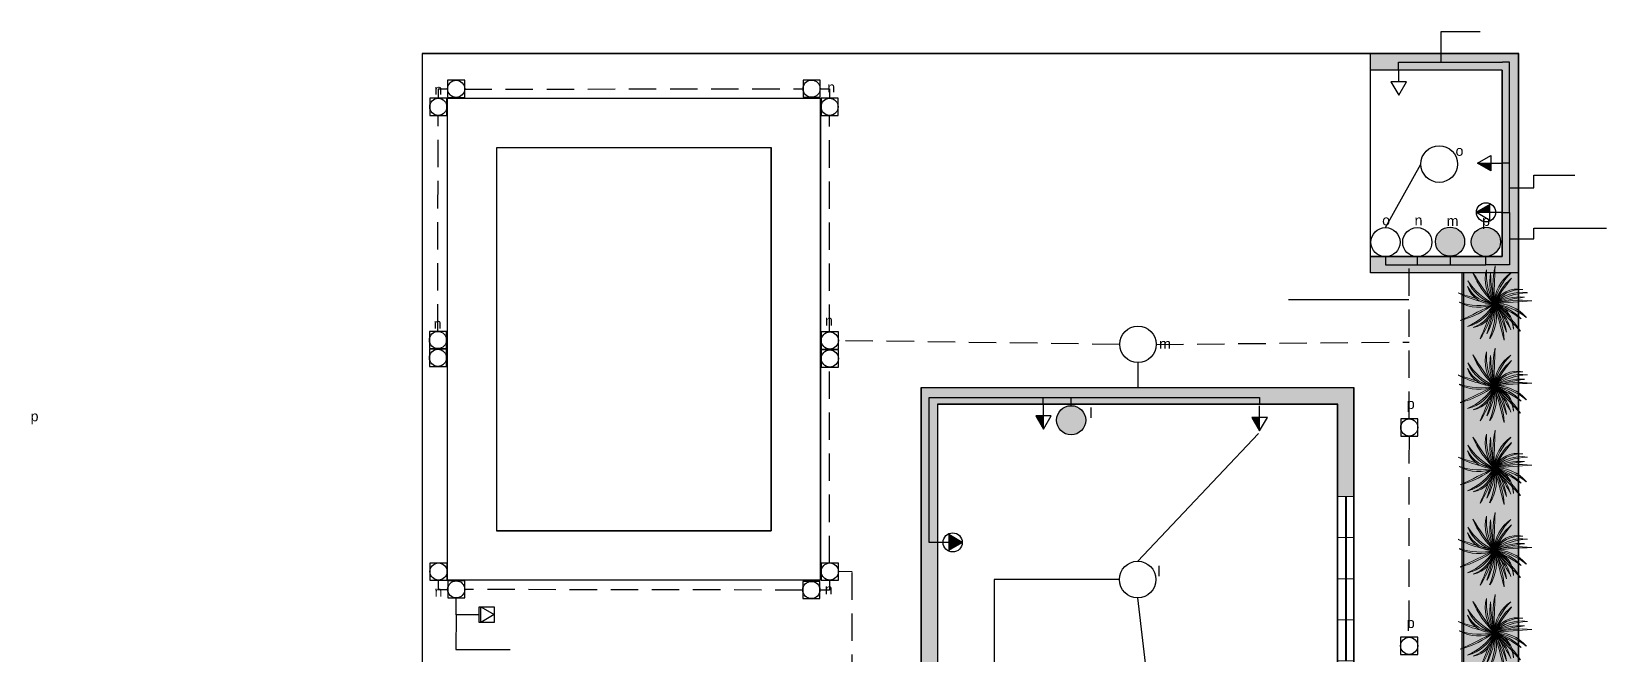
# Model space of a CAD drawing. Header units: inches. Extents: x 2 to 116, y 2 to 108.
# Drawn here: x 59.01 to 73.37, y 46.87 to 52.56 of the extents above; entities that cross this region are included whole.
import ezdxf

# ---------------------------------------------------------------- set-up
doc = ezdxf.new("R2010")
doc.units = ezdxf.units.IN
doc.header["$MEASUREMENT"] = 0
doc.linetypes.add('( Hidden )', pattern=[0.375, 0.25, -0.125])
doc.layers.add('04 ESQUADRIAS', color=252, linetype='Continuous', lineweight=9)
doc.layers.add('16.1 VEGETAÇÃO', color=7, linetype='Continuous', lineweight=9, true_color=0x87cb61)
for name, color, linetype in [('CONDUITES', 30, 'Continuous'), ('ILUMINAÇÃO', 10, 'Continuous'), ('INTERRUPTORES', 106, 'Continuous'), ('PLANTA TUGS_TUES', 7, 'Continuous'), ('TOMADAS', 170, 'Continuous')]:
    doc.layers.add(name, color=color, linetype=linetype)
doc.styles.get("Standard").update_dxf_attribs({"font": 'arial.ttf'})

# ---------------------------------------------------------------- blocks, each defined once
blk = doc.blocks.new('JANELA 150')
at = {"layer": '04 ESQUADRIAS'}
for p, q in [((0, 0.15), (1.5, 0.15)), ((0, 0), (0, 0.15)), ((0.375, 0), (0.375, 0.15)), ((0.75, 0), (0.75, 0.15)), ((1.125, 0), (1.125, 0.15)), ((1.5, 0.15), (1.5, 0)), ((0, 0.08), (1.5, 0.08)), ((1.5, 0.07), (0, 0.07)), ((1.5, 0), (0, 0))]:
    blk.add_line(p, q, dxfattribs=at)
blk = doc.blocks.new('VEGETAÇAO 02')
at = {"layer": '16.1 VEGETAÇÃO'}
blk.add_circle((0, 0), 0.000151, dxfattribs=at)
for centre, radius, start, end in [((0.275, 0.227), 0.357, 166.3855, 219.4367), ((0.483, 0.274), 0.555, 176.2495, 209.5814), ((0.891, 0.152), 0.904, 167.682, 189.6659), ((6.375, 0.026), 6.375, 177.13, 180.2286), ((-0.022, 0.232), 0.233, 198.2991, 275.5394), ((0.02, 0.297), 0.298, 207.6507, 266.0762), ((0.09, 0.345), 0.357, 202.3638, 255.4151), ((0.23, 0.506), 0.555, 212.2278, 245.5598), ((0.632, 0.646), 0.904, 203.6596, 225.6474), ((5.144, 3.766), 6.375, 213.1083, 216.2069), ((0.448, 0.195), 0.488, 170.0574, 203.5585), ((1.386, 0.307), 1.419, 181.1217, 192.5058), ((0.357, -0.01), 0.357, 125.3579, 178.4092), ((0.544, -0.11), 0.555, 135.2219, 168.5539), ((0.466, -0.146), 0.488, 129.0298, 162.531), ((1.247, -0.678), 1.419, 140.0941, 151.4783), ((0.092, 0.899), 0.904, 242.1737, 256.451), ((1.68, 6.15), 6.375, 251.6224, 253.1873), ((-0.145, 0.326), 0.357, 240.8779, 293.9291), ((-0.135, 0.539), 0.555, 250.7419, 284.0738), ((1.68, 6.15), 6.375, 253.6156, 254.721), ((0.191, 0.228), 0.298, 216.81, 230.0978), ((0.092, 0.899), 0.904, 262.272, 264.1614), ((0.211, -0.098), 0.233, 77.936, 155.0117), ((0.246, -0.168), 0.298, 87.265, 145.6907), ((0.252, -0.252), 0.357, 81.9782, 135.0296), ((0.32, -0.454), 0.555, 91.8422, 125.1743), ((0.238, -0.426), 0.488, 85.6501, 119.1514), ((0.441, -1.349), 1.419, 96.7144, 108.0986), ((4.826, -4.166), 6.375, 138.5655, 139.201), ((0.238, -0.872), 0.904, 83.274, 105.2619), ((0.647, -6.342), 6.375, 92.7227, 95.8213), ((0.021, -0.356), 0.357, 40.2209, 93.2725), ((-0.546, 0.72), 0.904, 285.164, 307.1518), ((-2.965, 5.644), 6.375, 294.6127, 297.7113), ((-0.328, 0.14), 0.357, 283.8682, 336.9196), ((-0.466, 0.302), 0.555, 293.7322, 327.0642), ((-0.233, 0.012), 0.233, 279.826, 356.9018), ((-0.291, 0.064), 0.298, 289.1551, 347.5807), ((-0.888, 0.171), 0.904, 327.1252, 343.7246), ((-5.978, 2.215), 6.375, 336.5739, 338.3848), ((-0.488, -0.026), 0.488, 329.5013, 3.0026), ((-1.405, 0.199), 1.419, 340.5657, 350.0002), ((-0.337, -0.116), 0.357, 325.8294, 18.8809), ((-0.549, -0.087), 0.555, 335.6934, 9.0255), ((-5.978, 2.215), 6.375, 338.8993, 339.6726), ((-0.057, -0.226), 0.233, 358.8077, 75.8836), ((-0.118, -0.273), 0.298, 8.1367, 66.5625), ((-0.374, -0.314), 0.488, 6.5217, 40.0231), ((-1.242, -0.688), 1.419, 17.5861, 28.9702), ((-0.811, -0.398), 0.904, 4.1457, 26.1335), ((-6.107, -1.831), 6.375, 13.5943, 16.693), ((-0.064, -0.552), 0.555, 50.0849, 83.4171), ((-0.106, -0.477), 0.488, 43.8928, 77.3942), ((-0.569, -1.3), 1.419, 54.9572, 66.3414), ((-0.523, -0.737), 0.904, 43.1496, 54.6316), ((-4.493, -4.523), 6.375, 43.1515, 45.1911), ((-0.319, -0.37), 0.488, 49.0059, 49.153), ((-1.119, -0.877), 1.422, 26.7217, 35.9709), ((-0.319, -0.37), 0.488, 15.6515, 40.72), ((-0.523, -0.737), 0.904, 32.6438, 40.585), ((-4.493, -4.523), 6.375, 42.0924, 42.9812)]:
    blk.add_arc(centre, radius, start, end, dxfattribs=at)
blk = doc.blocks.new('Iluminação Piso')
at = {"layer": 'ILUMINAÇÃO'}
blk.add_lwpolyline([(59.836, 10.332), (59.68, 10.332), (59.68, 10.176), (59.836, 10.176)], close=True, dxfattribs=at)
blk.add_circle((59.758, 10.254), 0.0781, dxfattribs=at)
blk = doc.blocks.new('TUG MÉDIA 120CM_')
at = {"layer": 'TOMADAS', "ltscale": 0.5}
h = blk.add_hatch(color=256, dxfattribs=at)
h.dxf.hatch_style = 1
h.paths.add_polyline_path([(0.245, 0), (0.123, 0), (0.123, -0.071)])
for p, q in [((0.123, 0), (0.018, 0)), ((0.245, 0), (0.123, 0))]:
    blk.add_line(p, q, dxfattribs=at)
blk.add_lwpolyline([(0.123, -0.071), (0.245, 0), (0.123, 0.071), (0.123, -0.071)], dxfattribs=at)
blk = doc.blocks.new('TUG ALTA 220CM_')
at = {"layer": 'TOMADAS', "ltscale": 0.5}
h = blk.add_hatch(color=256, dxfattribs=at)
h.dxf.hatch_style = 1
h.paths.add_polyline_path([(0.123, -0.071), (0.245, 0), (0.123, 0.071)])
blk.add_line((0.123, 0), (0.018, 0), dxfattribs=at)
blk.add_lwpolyline([(0.123, -0.071), (0.245, 0), (0.123, 0.071), (0.123, -0.071)], dxfattribs=at)
blk = doc.blocks.new('TUG BAIXA 30CM_')
at = {"layer": 'TOMADAS', "ltscale": 0.5}
blk.add_line((0.105, 0), (0, 0), dxfattribs=at)
blk.add_lwpolyline([(0.105, -0.071), (0.227, 0), (0.105, 0.071), (0.105, -0.071)], dxfattribs=at)
blk = doc.blocks.new('Interruptor Paralelo')
at = {"transparency": 33554595}
h = blk.add_hatch(color=256, dxfattribs=at)
h.dxf.hatch_style = 1
h.paths.add_polyline_path([(59.132, 10.845, 1), (59.397, 10.845, 1)])
at = {"layer": 'INTERRUPTORES', "color": 3}
blk.add_circle((59.265, 10.845), 0.133, dxfattribs=at)
blk = doc.blocks.new('Interruptor Simples')
at = {"layer": 'INTERRUPTORES', "color": 3}
blk.add_circle((60.153, 11.458), 0.133, dxfattribs=at)

msp = doc.modelspace()

# ---------------------------------------------------------------- hatches: boundary and pattern name
at = {"layer": 'PLANTA TUGS_TUES'}
h = msp.add_hatch(color=256, dxfattribs=at)
h.dxf.hatch_style = 1
h.paths.add_polyline_path([(72.572, 52.356), (72.422, 52.356), (71.222, 52.356), (71.222, 52.206), (72.422, 52.206), (72.422, 50.506), (71.222, 50.506), (71.222, 50.356), (72.572, 50.356)])
h = msp.add_hatch(dxfattribs=at)
h.set_pattern_fill('GRASS', color=256, scale=0.0075)
h.set_pattern_definition([(90, (1927.23165, 1250.74266), (-0.134703842, 0.134703842), [0.03571875, -0.233688934]), (45, (1927.23165, 1250.74266), (-0.134703842, 0.134703842), [0.03571875, -0.15478125]), (135, (1927.23165, 1250.74266), (-0.134703842, -0.134703842), [0.03571875, -0.15478125])])
h.paths.add_polyline_path([(72.057, 50.356), (72.572, 50.356), (72.572, 38.356), (72.057, 38.356)])
h = msp.add_hatch(color=256, dxfattribs=at)
h.dxf.hatch_style = 1
h.paths.add_polyline_path([(67.272, 49.156), (70.922, 49.156), (70.922, 48.314), (71.072, 48.314), (71.072, 49.306), (67.122, 49.306), (67.122, 45.956), (67.272, 45.956), (67.272, 45.966)])

# ---------------------------------------------------------------- linework, layer by layer
msp.add_line((72.07, 50.355), (72.07, 38.355))
for points in [[(72.57, 52.355), (62.57, 52.355), (62.57, 29.855), (72.57, 29.855)], [(72.572, 52.356), (62.572, 52.356), (62.572, 29.856), (72.572, 29.856)], [(72.572, 52.356), (62.572, 52.356), (62.572, 29.856), (72.572, 29.856)], [(66.201, 51.949), (66.201, 47.549), (62.801, 47.549), (62.801, 51.949)], [(65.751, 51.499), (65.751, 47.999), (63.251, 47.999), (63.251, 51.499)], [(70.92, 45.955), (70.92, 49.155), (67.27, 49.155), (67.27, 45.955)]]:
    msp.add_lwpolyline(points, close=True)
for points in [[(72.57, 50.355), (71.22, 50.355), (71.22, 52.355)], [(71.22, 50.505), (72.42, 50.505), (72.42, 52.205), (71.22, 52.205)], [(71.07, 38.355), (71.07, 49.305), (67.12, 49.305), (67.12, 45.955), (62.57, 45.955)]]:
    msp.add_lwpolyline(points)
at = {"layer": 'CONDUITES'}
for p, q in [((71.865, 52.276), (71.865, 52.558)), ((71.865, 52.558), (72.22, 52.558)), ((71.476, 52.204), (71.476, 52.279)), ((71.476, 52.279), (72.425, 52.279)), ((72.487, 52.279), (72.425, 52.279)), ((72.487, 51.355), (72.487, 52.279)), ((71.358, 50.768), (71.679, 51.346)), ((72.487, 51.355), (72.42, 51.355)), ((72.487, 50.906), (72.487, 51.355)), ((72.709, 51.131), (72.709, 51.248)), ((72.709, 51.248), (72.749, 51.248)), ((72.749, 51.248), (73.083, 51.248)), ((72.487, 51.131), (72.709, 51.131)), ((72.412, 50.906), (72.487, 50.906)), ((72.487, 50.906), (72.487, 50.428)), ((72.709, 50.667), (72.709, 50.764)), ((72.709, 50.764), (73.373, 50.764)), ((72.487, 50.667), (72.709, 50.667)), ((71.358, 50.503), (71.358, 50.428)), ((71.358, 50.428), (72.273, 50.428)), ((71.647, 50.503), (71.647, 50.428)), ((71.946, 50.508), (71.946, 50.455)), ((71.946, 50.455), (71.946, 50.428)), ((72.273, 50.428), (72.273, 50.505)), ((72.487, 50.428), (72.273, 50.428)), ((71.571, 50.11), (70.472, 50.11)), ((67.194, 47.894), (67.194, 49.218)), ((67.194, 49.218), (70.207, 49.218)), ((68.236, 49.153), (68.236, 49.218)), ((68.49, 49.143), (68.49, 49.218)), ((70.207, 49.218), (70.207, 49.155)), ((69.095, 47.722), (70.198, 48.888)), ((67.269, 47.894), (67.194, 47.894)), ((66.287, 47.549), (66.287, 47.46)), ((66.493, 47.627), (66.365, 47.628)), ((68.928, 47.555), (67.789, 47.555)), ((67.789, 47.555), (67.789, 45.254)), ((69.095, 47.388), (69.236, 46.181)), ((62.88, 47.234), (62.879, 46.918)), ((62.879, 46.918), (63.375, 46.918))]:
    msp.add_line(p, q, dxfattribs=at)
at = {"layer": 'CONDUITES', "linetype": '( Hidden )'}
for p, q in [((62.801, 52.033), (62.716, 52.033)), ((62.716, 52.033), (62.716, 51.948)), ((62.957, 52.033), (66.043, 52.034)), ((66.199, 52.034), (66.285, 52.034)), ((66.285, 52.034), (66.285, 51.948)), ((62.713, 49.819), (62.717, 51.791)), ((66.287, 49.815), (66.285, 51.792)), ((71.572, 49.021), (71.572, 50.428)), ((68.932, 49.702), (66.365, 49.737)), ((69.265, 49.702), (71.572, 49.724)), ((66.287, 47.706), (66.287, 49.494)), ((71.572, 48.865), (71.569, 47.027)), ((62.718, 47.55), (62.718, 47.465)), ((66.493, 45.871), (66.493, 47.627)), ((62.718, 47.465), (62.802, 47.465)), ((66.041, 47.46), (62.958, 47.465)), ((66.287, 47.46), (66.197, 47.46)), ((62.88, 47.234), (62.88, 47.386)), ((63.09, 47.234), (62.88, 47.234))]:
    msp.add_line(p, q, dxfattribs=at)
at = {"layer": 'ILUMINAÇÃO', "color": 6}
msp.add_line((69.1, 49.537), (69.1, 49.307), dxfattribs=at)
at = {"layer": 'ILUMINAÇÃO'}
for centre in [(71.847, 51.348), (69.1, 49.703), (69.097, 47.556)]:
    msp.add_circle(centre, 0.167, dxfattribs=at)
at = {"layer": 'PLANTA TUGS_TUES'}
for p, q in [((72.572, 52.356), (62.572, 52.356)), ((62.572, 52.356), (62.572, 32.356)), ((72.572, 52.356), (62.572, 52.356)), ((62.572, 52.356), (62.572, 32.356)), ((71.222, 50.356), (71.222, 52.356)), ((71.222, 50.356), (71.222, 52.356)), ((72.572, 32.356), (72.572, 52.356)), ((72.572, 32.356), (72.572, 52.356)), ((72.422, 52.206), (71.222, 52.206)), ((72.422, 52.206), (71.222, 52.206)), ((72.422, 52.206), (72.422, 50.506)), ((72.422, 52.206), (72.422, 50.506)), ((62.803, 51.95), (66.203, 51.95)), ((62.803, 47.55), (62.803, 51.95)), ((62.803, 51.95), (66.203, 51.95)), ((62.803, 47.55), (62.803, 51.95)), ((66.203, 51.95), (66.203, 47.55)), ((66.203, 51.95), (66.203, 47.55)), ((63.253, 51.5), (65.753, 51.5)), ((63.253, 48), (63.253, 51.5)), ((63.253, 51.5), (65.753, 51.5)), ((63.253, 48), (63.253, 51.5)), ((65.753, 51.5), (65.753, 48)), ((65.753, 51.5), (65.753, 48)), ((72.422, 50.506), (71.222, 50.506)), ((72.422, 50.506), (71.222, 50.506)), ((72.572, 50.356), (71.222, 50.356)), ((72.572, 50.356), (71.222, 50.356)), ((72.057, 38.356), (72.057, 50.356)), ((71.072, 49.306), (67.122, 49.306)), ((67.122, 49.306), (67.122, 45.956)), ((71.072, 49.306), (67.122, 49.306)), ((67.122, 49.306), (67.122, 45.956)), ((71.072, 38.356), (71.072, 49.306)), ((71.072, 38.356), (71.072, 49.306)), ((70.922, 49.156), (67.272, 49.156)), ((67.272, 49.156), (67.272, 45.956)), ((70.922, 49.156), (67.272, 49.156)), ((67.272, 49.156), (67.272, 45.956)), ((70.922, 45.956), (70.922, 49.156)), ((70.922, 45.956), (70.922, 49.156)), ((65.753, 48), (63.253, 48)), ((65.753, 48), (63.253, 48)), ((66.203, 47.55), (62.803, 47.55)), ((66.203, 47.55), (62.803, 47.55))]:
    msp.add_line(p, q, dxfattribs=at)
at = {"layer": 'TOMADAS'}
for p, q in [((63.105, 47.306), (63.227, 47.236)), ((63.105, 47.165), (63.105, 47.306)), ((63.227, 47.236), (63.105, 47.165))]:
    msp.add_line(p, q, dxfattribs=at)
msp.add_lwpolyline([(63.092, 47.306), (63.228, 47.306), (63.228, 47.164), (63.092, 47.164)], close=True, dxfattribs=at)
for centre in [(72.274, 50.908), (67.41, 47.895)]:
    msp.add_circle(centre, 0.0875, dxfattribs=at)

# ---------------------------------------------------------------- block references
at = {"layer": 'ILUMINAÇÃO'}
for p in [(3.123, 41.781), (6.365, 41.782), (2.96, 41.617), (6.529, 41.617), (2.957, 39.488), (6.531, 39.484), (2.957, 39.326), (6.531, 39.32), (11.816, 38.69), (2.962, 37.375), (6.531, 37.375), (3.124, 37.212), (6.363, 37.207), (11.815, 36.697)]:
    msp.add_blockref('Iluminação Piso', p, dxfattribs=at)
at = {"layer": 'INTERRUPTORES'}
for name, p in [('Interruptor Simples', (11.204, 39.177)), ('Interruptor Simples', (11.494, 39.177)), ('Interruptor Paralelo', (12.681, 39.795)), ('Interruptor Paralelo', (13.008, 39.794)), ('Interruptor Paralelo', (9.225, 38.165))]:
    msp.add_blockref(name, p, dxfattribs=at)
at = {"layer": 'PLANTA TUGS_TUES'}
for p in [(72.349, 50.073), (72.349, 49.323), (72.349, 48.573), (72.349, 47.823), (72.349, 47.073)]:
    msp.add_blockref('VEGETAÇAO 02', p, dxfattribs=at)
at = {"layer": 'PLANTA TUGS_TUES', "rotation": 90}
msp.add_blockref('JANELA 150', (71.072, 46.814), dxfattribs=at)
at = {"layer": 'TOMADAS'}
for name, p, rotation in [('TUG BAIXA 30CM_', (71.478, 52.205), 270), ('TUG MÉDIA 120CM_', (72.432, 50.908), 180), ('TUG MÉDIA 120CM_', (68.238, 49.173), 270), ('TUG MÉDIA 120CM_', (70.209, 49.159), 270)]:
    msp.add_blockref(name, p, dxfattribs=dict(at, rotation=rotation))
at = {"layer": 'TOMADAS', "xscale": -1}
msp.add_blockref('TUG MÉDIA 120CM_', (72.44, 51.356), dxfattribs=at)
at = {"layer": 'TOMADAS'}
msp.add_blockref('TUG ALTA 220CM_', (67.252, 47.895), dxfattribs=at)

# ---------------------------------------------------------------- texts
at = {"layer": 'ILUMINAÇÃO', "char_height": 0.0928, "attachment_point": 1}
for s, insert in [('n', (62.683, 52.074)), ('n', (66.266, 52.096)), ('o', (71.996, 51.516)), ('n', (62.676, 49.938)), ('n', (66.245, 49.967)), ('m', (69.293, 49.755)), ('p', (71.552, 49.207)), ('p', (59, 49.093)), ('l', (69.276, 47.677)), ('n', (62.684, 47.493)), ('n', (66.243, 47.515)), ('p', (71.552, 47.207))]:
    msp.add_mtext_dynamic_manual_height_columns(s, width=0.09281, gutter_width=0.464, heights=[0.0564], dxfattribs=dict(at, insert=insert))
at = {"layer": 'INTERRUPTORES', "char_height": 0.0928, "attachment_point": 1}
for s, insert in [('o', (71.327, 50.882)), ('n', (71.622, 50.882)), ('m', (71.915, 50.876)), ('p', (72.239, 50.877)), ('l', (68.657, 49.122))]:
    msp.add_mtext_dynamic_manual_height_columns(s, width=0.09281, gutter_width=0.464, heights=[0.0564], dxfattribs=dict(at, insert=insert))

doc.saveas('drawing.dxf')
